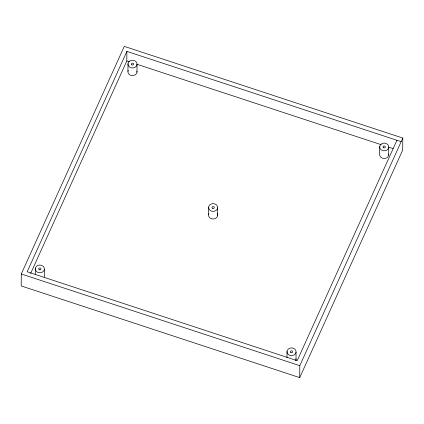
<?xml version="1.0" encoding="UTF-8"?>
<svg xmlns="http://www.w3.org/2000/svg" width="424" height="424" viewBox="0 0 424 424"><rect width="100%" height="100%" fill="white"/><g stroke="black" fill="none" stroke-linecap="round" stroke-linejoin="round"><path stroke-width="0.64" d="M21.285 273.984L21.2 285.93L299.726 377.625L402.715 150.017L402.8 138.07L124.274 46.375L21.285 273.984L299.805 365.674L299.726 377.625M35.272 274.227L35.314 268.493M44.303 276.973L44.356 269.325A4.547 3.869 0.4 0 0 37.99 265.371A4.547 3.869 0.4 0 0 37.158 272.033A4.547 3.869 0.4 0 0 44.356 269.325M30.634 273.501L126.824 60.939L126.887 51.384L401.168 141.68M127.937 71.333L127.99 63.685M136.984 72.165L137.037 64.517A4.547 3.869 0.4 0 0 130.666 60.563A4.547 3.869 0.4 0 0 129.839 67.225A4.547 3.869 0.4 0 0 137.037 64.517M208.566 214.751L208.619 207.103M217.613 215.583L217.666 207.935A4.547 3.869 0.4 0 0 211.295 203.981A4.547 3.869 0.4 0 0 210.468 210.643A4.547 3.869 0.4 0 0 217.666 207.935M286.979 357.734L287.022 351.358M296.01 359.838L296.063 352.19A4.547 3.869 0.4 0 0 289.698 348.236A4.547 3.869 0.4 0 0 288.866 354.899A4.547 3.869 0.4 0 0 296.063 352.19M379.697 146.55L379.644 154.198A4.547 3.869 0.4 0 0 384.282 158.481A4.547 3.869 0.4 0 0 388.66 154.018M388.691 155.03L388.744 147.382A4.547 3.869 0.4 0 0 382.374 143.429A4.547 3.869 0.4 0 0 381.547 150.091A4.547 3.869 0.4 0 0 388.744 147.382M126.887 51.384L27.163 271.768L297.197 360.67L396.922 140.28M299.805 365.674L402.8 138.07M126.824 60.939L129.336 61.766M136.867 64.247L381.155 144.674M388.691 147.154L393.09 148.601M136.952 71.153A4.547 3.869 0.4 0 1 131.981 75.594A4.547 3.869 0.4 0 1 128.218 70.347M295.984 358.826A4.547 3.869 0.4 0 1 295.735 360.819M217.242 213.601A4.547 3.869 0.4 0 1 213.203 219.033A4.547 3.869 0.4 0 1 208.847 213.77M290.875 352.556A1.134 0.965 0.4 0 0 292.677 351.878A1.134 0.965 0.4 0 0 291.081 350.892A1.134 0.965 0.4 0 0 290.875 352.556M39.167 269.691A1.134 0.965 0.4 0 0 40.964 269.012A1.134 0.965 0.4 0 0 39.374 268.026A1.134 0.965 0.4 0 0 39.167 269.691M383.556 147.748A1.134 0.965 0.4 0 0 385.352 147.07A1.134 0.965 0.4 0 0 383.762 146.084A1.134 0.965 0.4 0 0 383.556 147.748M131.843 64.883A1.134 0.965 0.4 0 0 133.645 64.204A1.134 0.965 0.4 0 0 132.05 63.213A1.134 0.965 0.4 0 0 131.843 64.883M212.472 208.301A1.134 0.965 0.4 0 0 214.274 207.622A1.134 0.965 0.4 0 0 212.678 206.636A1.134 0.965 0.4 0 0 212.472 208.301"/></g></svg>
